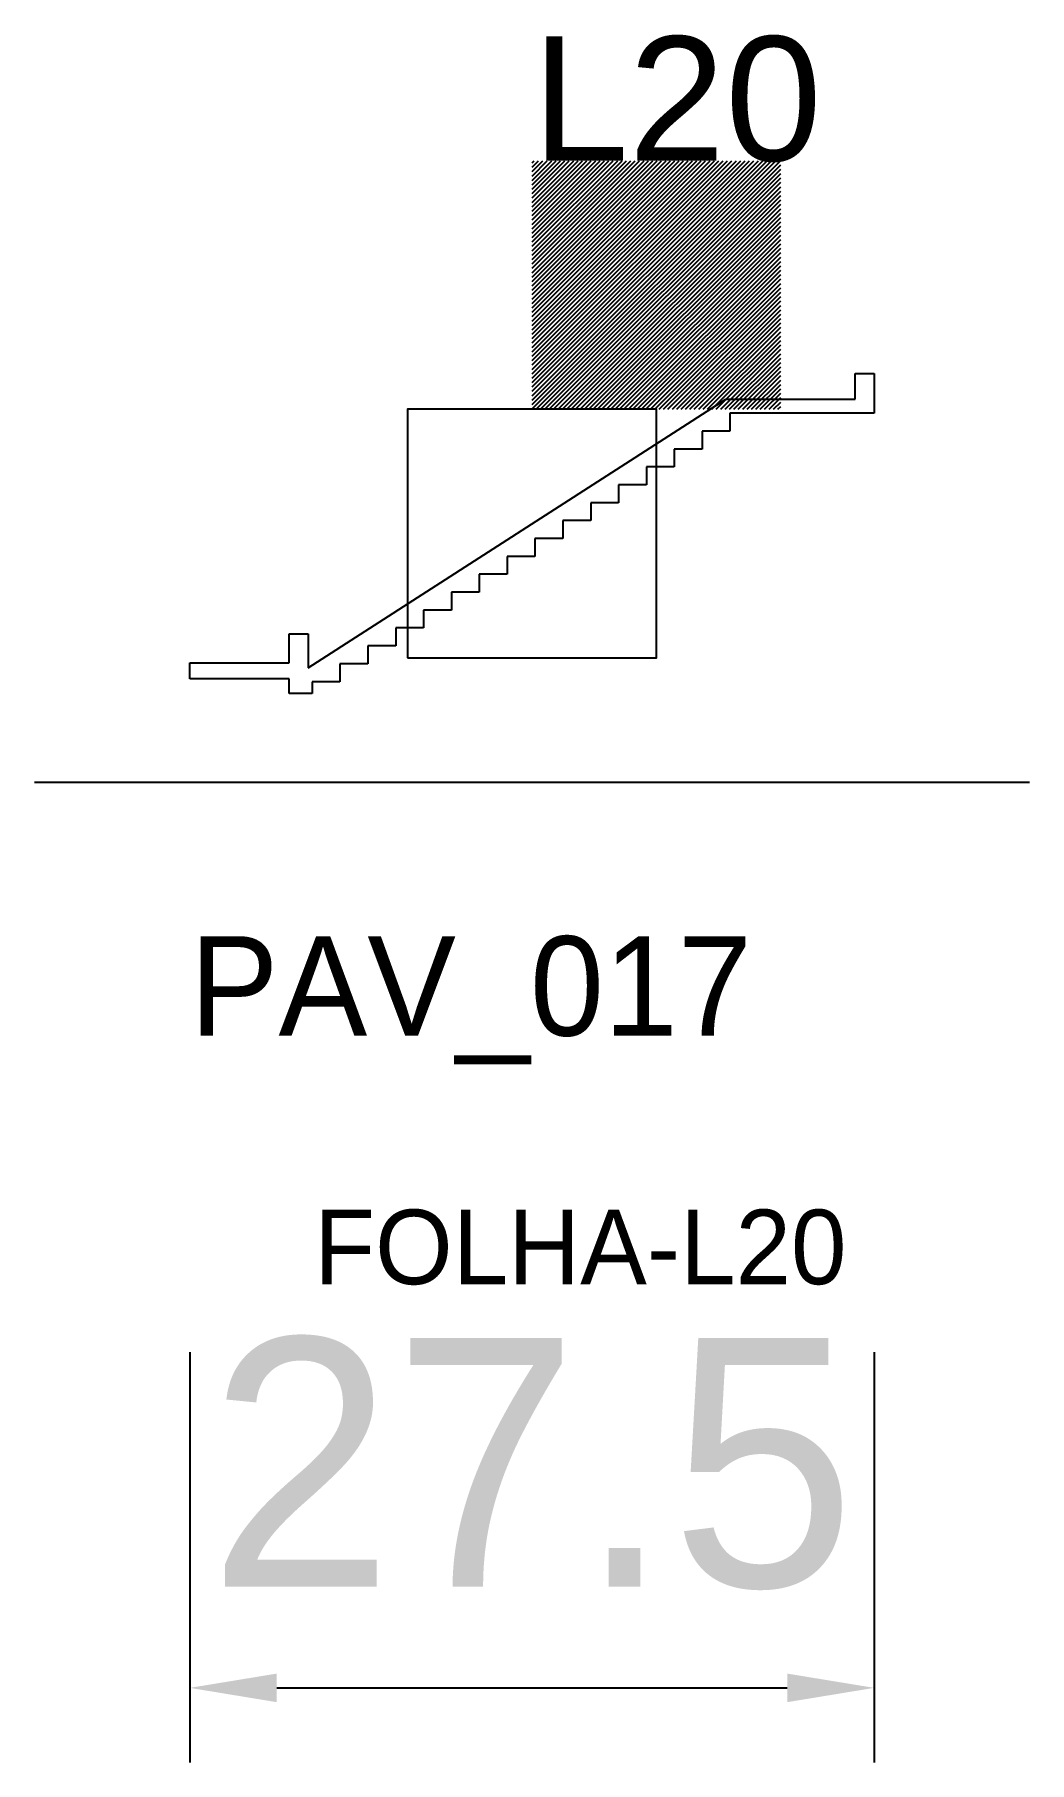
# Model space of a CAD drawing. Header units: metres. Extents: x 216 to 256, y 145.6 to 215.1.
import ezdxf

# ---------------------------------------------------------------- set-up
doc = ezdxf.new("R2010")
doc.units = ezdxf.units.M
for name, color, linetype in [('COTA', 241, 'CONTINUOUS'), ('FOLHA', 255, 'CONTINUOUS'), ('Hachura', 251, 'CONTINUOUS'), ('NOMENCLATURA', 7, 'CONTINUOUS'), ('Nível', 160, 'CONTINUOUS'), ('Painéis', 200, 'CONTINUOUS'), ('Pilares', 5, 'CONTINUOUS'), ('REAPROVEITAMENTO', 251, 'CONTINUOUS'), ('SARR_2.2x7', 40, 'CONTINUOUS')]:
    doc.layers.add(name, color=color, linetype=linetype)
doc.styles.add('ARIAL', font='Arial.ttf')
doc.dimstyles.new('EZ DXF', dxfattribs={"dimtxt": 10, "dimasz": 3.5, "dimexe": 3, "dimexo": 1.5, "dimgap": 1, "dimtad": 1, "dimdec": 1, "dimdsep": 46, "dimcen": 2.5, "dimazin": 3, "dimtfac": 1, "dimtmove": 0, "dimatfit": 3})

msp = doc.modelspace()

# ---------------------------------------------------------------- hatches: boundary and pattern name
at = {"layer": 'Hachura'}
h = msp.add_hatch(dxfattribs=at)
h.set_pattern_fill('ANSI31', scale=50)
h.paths.add_polyline_path([(222.2, 189.86), (226.2, 189.86), (226.2, 191.02), (226.96, 191.02), (226.96, 189.66), (243.76, 200.46), (248.96, 200.46), (248.96, 201.5), (249.72, 201.5), (249.72, 199.9), (243.92, 199.9), (243.92, 199.18), (242.8, 199.18), (242.8, 198.46), (241.68, 198.46), (241.68, 197.74), (240.56, 197.74), (240.56, 197.02), (239.44, 197.02), (239.44, 196.3), (238.32, 196.3), (238.32, 195.58), (237.2, 195.58), (237.2, 194.86), (236.08, 194.86), (236.08, 194.14), (234.96, 194.14), (234.96, 193.42), (233.84, 193.42), (233.84, 192.7), (232.72, 192.7), (232.72, 191.98), (231.6, 191.98), (231.6, 191.26), (230.48, 191.26), (230.48, 190.54), (229.36, 190.54), (229.36, 189.82), (228.24, 189.82), (228.24, 189.1), (227.12, 189.1), (227.12, 188.62), (226.2, 188.62), (226.2, 189.22), (222.2, 189.22)])
h = msp.add_hatch(dxfattribs=at)
h.set_pattern_fill('ANSI31', scale=50)
h.paths.add_polyline_path([(222.2, 189.86), (226.2, 189.86), (226.2, 191.02), (226.96, 191.02), (226.96, 189.66), (243.76, 200.46), (248.96, 200.46), (248.96, 201.5), (249.72, 201.5), (249.72, 199.9), (243.92, 199.9), (243.92, 199.18), (242.8, 199.18), (242.8, 198.46), (241.68, 198.46), (241.68, 197.74), (240.56, 197.74), (240.56, 197.02), (239.44, 197.02), (239.44, 196.3), (238.32, 196.3), (238.32, 195.58), (237.2, 195.58), (237.2, 194.86), (236.08, 194.86), (236.08, 194.14), (234.96, 194.14), (234.96, 193.42), (233.84, 193.42), (233.84, 192.7), (232.72, 192.7), (232.72, 191.98), (231.6, 191.98), (231.6, 191.26), (230.48, 191.26), (230.48, 190.54), (229.36, 190.54), (229.36, 189.82), (228.24, 189.82), (228.24, 189.1), (227.12, 189.1), (227.12, 188.62), (226.2, 188.62), (226.2, 189.22), (222.2, 189.22)])
at = {"layer": 'Reaproveitamento'}
h = msp.add_hatch(dxfattribs=at)
h.set_pattern_fill('SOLID')
h.paths.add_polyline_path([(235.96, 200.06), (245.96, 200.06), (245.96, 210.06), (235.96, 210.06)])
h = msp.add_hatch(dxfattribs=at)
h.set_pattern_fill('SOLID')
h.paths.add_polyline_path([(235.96, 200.06), (245.96, 200.06), (245.96, 210.06), (235.96, 210.06)])

# ---------------------------------------------------------------- linework, layer by layer
at = {"layer": 'Painéis', "color": 200}
for p, q in [((248.96, 200.46), (248.96, 201.5)), ((248.96, 201.5), (249.72, 201.5)), ((248.96, 200.46), (248.96, 201.5)), ((248.96, 201.5), (249.72, 201.5)), ((249.72, 201.5), (249.72, 199.9)), ((249.72, 201.5), (249.72, 199.9)), ((226.96, 189.66), (243.76, 200.46)), ((226.96, 189.66), (243.76, 200.46)), ((243.76, 200.46), (248.96, 200.46)), ((243.76, 200.46), (248.96, 200.46)), ((249.72, 199.9), (243.92, 199.9)), ((243.92, 199.9), (243.92, 199.18)), ((249.72, 199.9), (243.92, 199.9)), ((243.92, 199.9), (243.92, 199.18)), ((243.92, 199.18), (242.8, 199.18)), ((242.8, 199.18), (242.8, 198.46)), ((243.92, 199.18), (242.8, 199.18)), ((242.8, 199.18), (242.8, 198.46)), ((242.8, 198.46), (241.68, 198.46)), ((241.68, 198.46), (241.68, 197.74)), ((242.8, 198.46), (241.68, 198.46)), ((241.68, 198.46), (241.68, 197.74)), ((241.68, 197.74), (240.56, 197.74)), ((240.56, 197.74), (240.56, 197.02)), ((241.68, 197.74), (240.56, 197.74)), ((240.56, 197.74), (240.56, 197.02)), ((240.56, 197.02), (239.44, 197.02)), ((239.44, 197.02), (239.44, 196.3)), ((240.56, 197.02), (239.44, 197.02)), ((239.44, 197.02), (239.44, 196.3)), ((239.44, 196.3), (238.32, 196.3)), ((238.32, 196.3), (238.32, 195.58)), ((239.44, 196.3), (238.32, 196.3)), ((238.32, 196.3), (238.32, 195.58)), ((238.32, 195.58), (237.2, 195.58)), ((237.2, 195.58), (237.2, 194.86)), ((238.32, 195.58), (237.2, 195.58)), ((237.2, 195.58), (237.2, 194.86)), ((237.2, 194.86), (236.08, 194.86)), ((236.08, 194.86), (236.08, 194.14)), ((237.2, 194.86), (236.08, 194.86)), ((236.08, 194.86), (236.08, 194.14)), ((236.08, 194.14), (234.96, 194.14)), ((234.96, 194.14), (234.96, 193.42)), ((236.08, 194.14), (234.96, 194.14)), ((234.96, 194.14), (234.96, 193.42)), ((234.96, 193.42), (233.84, 193.42)), ((233.84, 193.42), (233.84, 192.7)), ((234.96, 193.42), (233.84, 193.42)), ((233.84, 193.42), (233.84, 192.7)), ((233.84, 192.7), (232.72, 192.7)), ((232.72, 192.7), (232.72, 191.98)), ((233.84, 192.7), (232.72, 192.7)), ((232.72, 192.7), (232.72, 191.98)), ((232.72, 191.98), (231.6, 191.98)), ((231.6, 191.98), (231.6, 191.26)), ((232.72, 191.98), (231.6, 191.98)), ((231.6, 191.98), (231.6, 191.26)), ((231.6, 191.26), (230.48, 191.26)), ((230.48, 191.26), (230.48, 190.54)), ((231.6, 191.26), (230.48, 191.26)), ((230.48, 191.26), (230.48, 190.54)), ((226.2, 189.86), (226.2, 191.02)), ((226.2, 191.02), (226.96, 191.02)), ((226.2, 189.86), (226.2, 191.02)), ((226.2, 191.02), (226.96, 191.02)), ((226.96, 191.02), (226.96, 189.66)), ((226.96, 191.02), (226.96, 189.66)), ((230.48, 190.54), (229.36, 190.54)), ((229.36, 190.54), (229.36, 189.82)), ((230.48, 190.54), (229.36, 190.54)), ((229.36, 190.54), (229.36, 189.82)), ((222.2, 189.86), (226.2, 189.86)), ((222.2, 189.22), (222.2, 189.86)), ((222.2, 189.86), (226.2, 189.86)), ((222.2, 189.22), (222.2, 189.86)), ((229.36, 189.82), (228.24, 189.82)), ((228.24, 189.82), (228.24, 189.1)), ((229.36, 189.82), (228.24, 189.82)), ((228.24, 189.82), (228.24, 189.1)), ((226.2, 189.22), (222.2, 189.22)), ((226.2, 189.22), (222.2, 189.22)), ((226.2, 188.62), (226.2, 189.22)), ((226.2, 188.62), (226.2, 189.22)), ((228.24, 189.1), (227.12, 189.1)), ((227.12, 189.1), (227.12, 188.62)), ((228.24, 189.1), (227.12, 189.1)), ((227.12, 189.1), (227.12, 188.62)), ((227.12, 188.62), (226.2, 188.62)), ((227.12, 188.62), (226.2, 188.62))]:
    msp.add_line(p, q, dxfattribs=at)
at = {"layer": 'Pilares'}
msp.add_lwpolyline([(230.96, 190.06), (240.96, 190.06), (240.96, 200.06), (230.96, 200.06)], close=True, dxfattribs=at)
msp.add_lwpolyline([(230.96, 190.06), (240.96, 190.06), (240.96, 200.06), (230.96, 200.06)], close=True, dxfattribs=at)
at = {"layer": 'SARR_2.2x7'}
msp.add_line((215.96, 185.06), (255.96, 185.06), dxfattribs=at)
msp.add_line((215.96, 185.06), (255.96, 185.06), dxfattribs=at)

# ---------------------------------------------------------------- texts
at = {"layer": 'FOLHA'}
msp.add_text('FOLHA-L20', height=3, dxfattribs=at).set_placement((227.2, 164.86))
msp.add_text('FOLHA-L20', height=3, dxfattribs=at).set_placement((227.2, 164.86))
at = {"layer": 'NOMENCLATURA', "insert": (235.96, 215.06), "char_height": 5, "attachment_point": 1, "style": 'ARIAL'}
msp.add_mtext('L20', dxfattribs=at)
msp.add_mtext('L20', dxfattribs=at)
at = {"layer": 'Nível'}
msp.add_text('PAV_017', height=4, dxfattribs=at).set_placement((222.2, 174.86))
msp.add_text('PAV_017', height=4, dxfattribs=at).set_placement((222.2, 174.86))

# ---------------------------------------------------------------- dimensions: what is measured, and where the dimension line sits
at = {"layer": 'COTA'}
msp.add_linear_dim(base=(222.2, 148.62), p1=(222.2, 163.62), p2=(249.72, 163.62), dimstyle='EZ DXF', dxfattribs=at).render()
msp.add_linear_dim(base=(222.2, 148.62), p1=(222.2, 163.62), p2=(249.72, 163.62), dimstyle='EZ DXF', dxfattribs=at).render()

doc.saveas('drawing.dxf')
